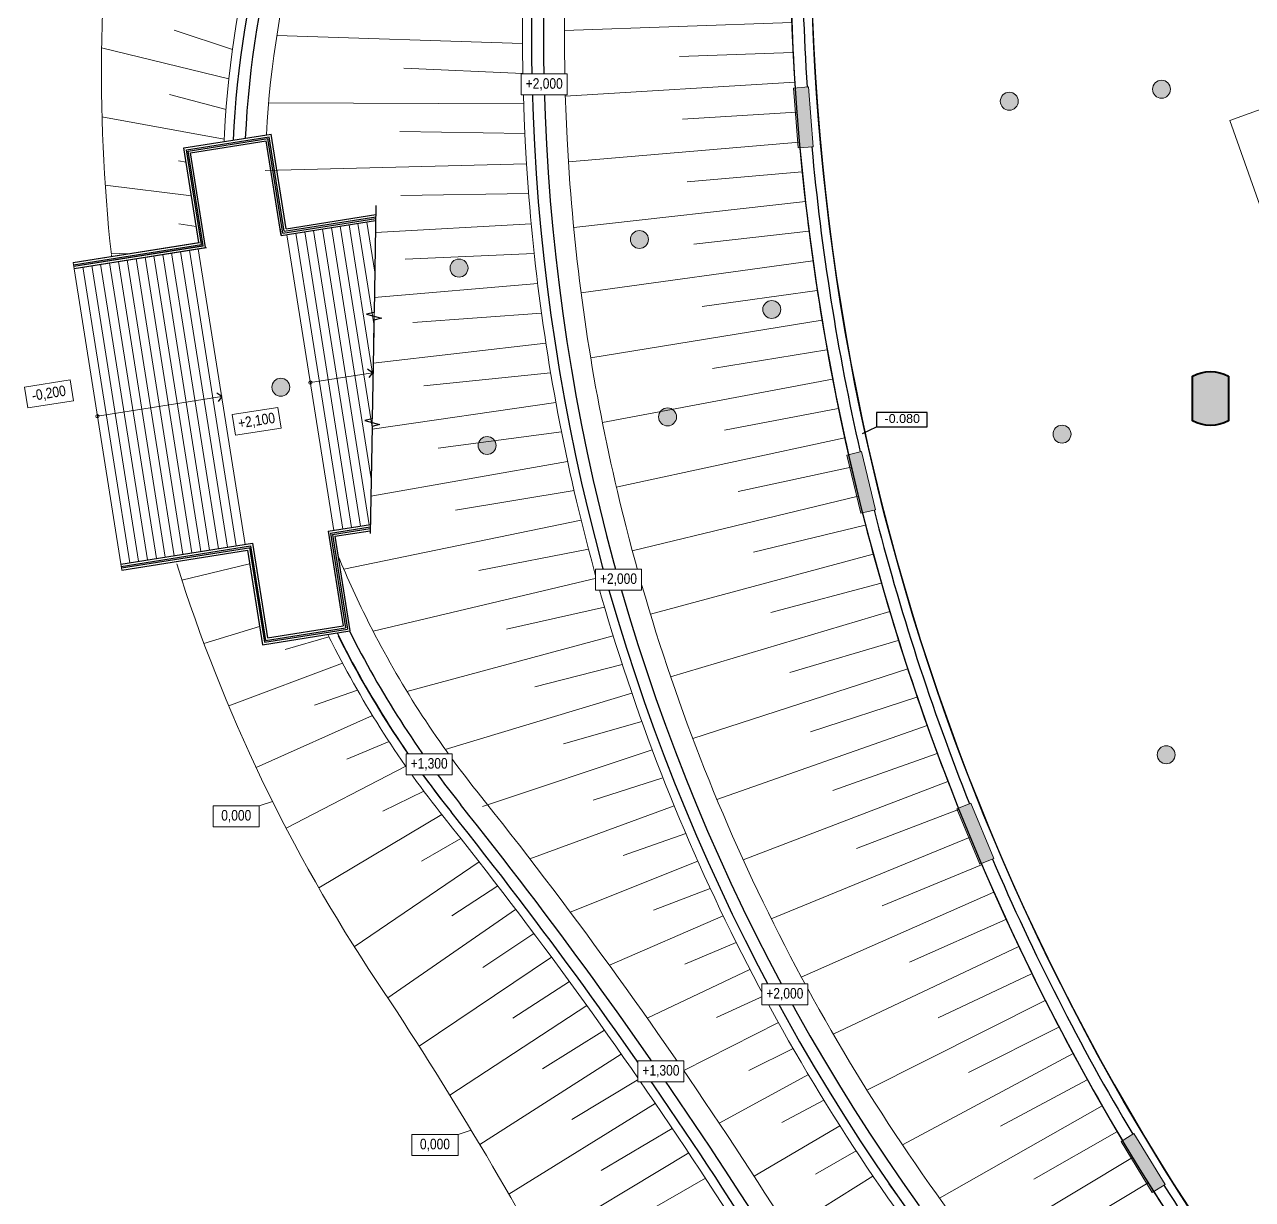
# Model space of a CAD drawing. Header units: millimetres. Extents: x 72919 to 485785, y -53256 to 338519.
# Drawn here: x 117207 to 158212, y 62109 to 101347 of the extents above; entities that cross this region are included whole.
import ezdxf
from ezdxf.enums import TextEntityAlignment as Align

# ---------------------------------------------------------------- set-up
doc = ezdxf.new("R2010")
doc.units = ezdxf.units.MM
doc.set_wipeout_variables(frame=1)
for name, color, linetype, lineweight in [('gr', 251, 'Continuous', 40), ('h', 7, 'Continuous', 9), ('stairs', 4, 'Continuous', 5), ('wall', 5, 'Continuous', 40)]:
    doc.layers.add(name, color=color, linetype=linetype, lineweight=lineweight)
doc.styles.add('STW_ARIAL', font='arial.ttf')
doc.styles.add('Шрифт надписей', font='ARIALN.TTF')

# ---------------------------------------------------------------- blocks, each defined once
blk = doc.blocks.new('Пилон 1')
at = {"layer": 'wall', "lineweight": 9, "ltscale": 400, "true_color": 0x000000}
h = blk.add_hatch(color=18, dxfattribs=at)
h.dxf.hatch_style = 1
edge = h.paths.add_edge_path()
edge.add_line((600, -750), (600, 750))
edge.add_arc((0, -375), 1275, 61.9275, 118.0725)
edge.add_line((-600, 750), (-600, -750))
edge.add_arc((0, 375), 1275, 241.9275, 298.0725)
at = {"layer": 'wall', "color": 0, "ltscale": 400}
blk.add_lwpolyline([(600, -750), (600, 750, 0.25), (-600, 750), (-600, -750, 0.25), (600, -750)], format="xyb", dxfattribs=at)
blk = doc.blocks.new('Откосы  по обваловке')
at = {"layer": 'gr', "lineweight": 18, "flags": 128}
for points in [[(35023.58, 32995.184, -0.044953), (34996.818, 32988.281, 0.06622), (34983.052, 32984.101)], [(35027.514, 32985.829, -0.155442), (35002.673, 32982.435, 0.109622), (34988.053, 32981.765, 0.001873), (34987.809, 32981.698, 0.001873)], [(35028.116, 32984.565, -0.155442), (35002.433, 32981.055, 0.109281), (34988.461, 32980.425, 0.109281)], [(34982.997, 32984.076, -0.000185), (34983.034, 32984.093)], [(34951.696, 32934.413, -0.011604), (34954.01, 32938.715, -0.029134), (34960.675, 32948.999, -0.097871), (34980.054, 32966.779, -0.039168), (34989.518, 32971.574, -0.09088), (35013.436, 32976.658, 0.05538), (35030.684, 32979.067)], [(34973.914, 32978.821, 0.07107), (34962.758, 32968.161, -0.051417), (34944.712, 32949.51, 0.046279), (34938.577, 32943.299, 0.046279)], [(34973.962, 32978.856, -0.000096), (34973.979, 32978.868, -0.000096)], [(34952.872, 32933.637, -0.011986), (34955.227, 32938.023, -0.029134), (34961.803, 32948.17, -0.097871), (34980.782, 32965.583, -0.039168), (34990.051, 32970.279, -0.09088), (35013.476, 32975.258, 0.056214), (35031.288, 32977.777, 0.055803)], [(35031.925, 32976.24), (35000.313, 32965.903, 0.175307), (34958.044, 32932.885), (34956.899, 32931.005)], [(34975.856, 32973.789, 0.019586), (34973.993, 32972.069, 0.051297), (34969.808, 32966.932, -0.045955), (34951.526, 32943.994, 0.030511), (34946.43, 32937.991, 0.030511)], [(34973.239, 32973.292, 0.002447), (34973.004, 32973.06, 0.051297), (34968.638, 32967.7, -0.045955), (34950.515, 32944.963, 0.030764), (34945.27, 32938.776)]]:
    blk.add_lwpolyline(points, format="xyb", dxfattribs=at)
for points in [[(34989.512, 32986.56), (34989.847, 32982.198)], [(34987.323, 32985.831), (34987.887, 32981.72)], [(34985.186, 32985.018), (34985.751, 32982.175)], [(34990.828, 32984.444), (34990.818, 32982.39)], [(34983.1, 32984.123), (34983.234, 32983.613)], [(34988.738, 32983.915), (34988.845, 32981.969)], [(34986.725, 32982.946), (34986.755, 32982.689)], [(34984.726, 32982.28), (34984.828, 32981.703)], [(34991.726, 32981.125), (34994.016, 32973.243)], [(34989.502, 32980.687), (34992.119, 32972.583)], [(34987.314, 32980.094), (34990.242, 32971.867)], [(34973.445, 32978.483), (34974.671, 32976.504)], [(34971.669, 32977.127), (34972.788, 32975.54)], [(34992.007, 32976.753), (34993.071, 32972.922)], [(34989.946, 32976.227), (34991.183, 32972.234)], [(34986.495, 32975.951), (34988.387, 32971.096)], [(34969.945, 32975.696), (34972.479, 32972.524)], [(34987.934, 32975.528), (34989.317, 32971.491)], [(34984.417, 32975.311), (34986.556, 32970.271)], [(34982.325, 32974.667), (34984.75, 32969.391)], [(34985.957, 32974.727), (34987.474, 32970.693)], [(34968.275, 32974.189), (34971.128, 32971.026)], [(34972.322, 32974.493), (34973.174, 32973.229)], [(34980.213, 32974.017), (34982.97, 32968.458)], [(34984.021, 32973.823), (34985.655, 32969.84)], [(34975.479, 32973.463), (34979.499, 32966.437)], [(34978.079, 32973.36), (34981.22, 32967.473)], [(34970.853, 32972.982), (34971.779, 32971.771)], [(34966.66, 32972.606), (34969.868, 32969.45)], [(34982.131, 32972.821), (34983.862, 32968.934)], [(34994.87, 32972.05), (34997.48, 32964.917)], [(34973.81, 32971.885), (34977.809, 32965.35)], [(34980.294, 32971.722), (34982.097, 32967.975)], [(34969.477, 32971.387), (34970.474, 32970.232)], [(34992.793, 32971.339), (34995.613, 32964.2)], [(34965.102, 32970.946), (34968.705, 32967.802)], [(34978.514, 32970.529), (34980.361, 32966.965)], [(34990.74, 32970.559), (34993.765, 32963.435)], [(34972.25, 32970.185), (34976.153, 32964.214)], [(34968.199, 32969.711), (34969.263, 32968.619)], [(34988.713, 32969.711), (34991.937, 32962.624)], [(34963.602, 32969.208), (34967.591, 32966.126)], [(34976.84, 32969.166), (34978.655, 32965.903)], [(34986.715, 32968.797), (34990.13, 32961.767)], [(34970.809, 32968.37), (34974.531, 32963.029)], [(34967.017, 32967.968), (34968.139, 32966.946)], [(34995.238, 32968.133), (34996.541, 32964.573)], [(34962.328, 32967.616), (34966.463, 32964.475)], [(34975.263, 32967.676), (34976.982, 32964.791)], [(34984.747, 32967.817), (34988.345, 32960.865)], [(34993.28, 32967.386), (34994.683, 32963.832)], [(34982.813, 32966.772), (34986.584, 32959.917)], [(34965.595, 32966.437), (34967.02, 32965.286)], [(34969.384, 32966.598), (34972.945, 32961.796)], [(34991.342, 32966.582), (34992.845, 32963.044)], [(34961.116, 32966.116), (34965.316, 32962.841)], [(34973.721, 32966.178), (34975.342, 32963.631)], [(34980.914, 32965.663), (34984.847, 32958.925)], [(34989.428, 32965.724), (34991.027, 32962.21)], [(34964.279, 32964.919), (34965.883, 32963.644)], [(34972.211, 32964.67), (34973.738, 32962.422)], [(34987.54, 32964.81), (34989.23, 32961.33)], [(34959.883, 32964.635), (34964.149, 32961.222)], [(34968.214, 32964.552), (34971.396, 32960.517)], [(34979.054, 32964.493), (34983.136, 32957.89)], [(34985.677, 32963.843), (34987.457, 32960.405)], [(34962.982, 32963.439), (34964.726, 32962.017)], [(34958.628, 32963.175), (34962.961, 32959.617)], [(34970.733, 32963.152), (34972.17, 32961.166)], [(34977.234, 32963.262), (34981.452, 32956.811)], [(34966.938, 32962.71), (34969.885, 32959.193)], [(34983.844, 32962.823), (34985.708, 32959.435)], [(34961.681, 32961.968), (34963.548, 32960.405)], [(34975.456, 32961.973), (34979.796, 32955.69)], [(34957.353, 32961.735), (34961.754, 32958.028)], [(34969.286, 32961.625), (34970.64, 32959.865)], [(34982.04, 32961.751), (34983.984, 32958.421)], [(34965.661, 32960.92), (34968.414, 32957.825)], [(34973.723, 32960.626), (34978.169, 32954.527)], [(34980.268, 32960.628), (34982.286, 32957.364)], [(34956.056, 32960.316), (34960.526, 32956.454)], [(34960.374, 32960.505), (34962.351, 32958.808)], [(34967.867, 32960.086), (34969.149, 32958.518)], [(34978.529, 32959.455), (34980.615, 32956.263)], [(34959.061, 32959.05), (34961.133, 32957.227)], [(34964.378, 32959.174), (34966.985, 32956.413)], [(34972.037, 32959.224), (34976.572, 32953.323)], [(34966.476, 32958.537), (34967.699, 32957.128)], [(34976.824, 32958.233), (34978.973, 32955.121)], [(34970.4, 32957.768), (34975.006, 32952.079)], [(34957.744, 32957.603), (34959.895, 32955.66)], [(34963.088, 32957.466), (34965.598, 32954.96)], [(34965.111, 32956.975), (34966.29, 32955.696)], [(34975.156, 32956.963), (34977.361, 32953.938)], [(34968.813, 32956.261), (34973.472, 32950.796)], [(34961.785, 32955.79), (34964.255, 32953.467)], [(34973.526, 32955.646), (34975.779, 32952.714)], [(34963.772, 32955.401), (34964.925, 32954.223)], [(34967.278, 32954.704), (34971.97, 32949.475)], [(34960.468, 32954.139), (34962.956, 32951.934)], [(34971.934, 32954.284), (34974.228, 32951.45)], [(34962.458, 32953.814), (34963.604, 32952.71)], [(34965.798, 32953.099), (34970.503, 32948.115)], [(34970.383, 32952.878), (34972.711, 32950.147)], [(34959.132, 32952.51), (34961.703, 32950.363)], [(34961.167, 32952.212), (34962.328, 32951.158)], [(34964.373, 32951.449), (34969.071, 32946.719)], [(34968.874, 32951.429), (34971.226, 32948.807)], [(34967.407, 32949.938), (34969.776, 32947.429)], [(34963.005, 32949.756), (34967.675, 32945.287)], [(34965.985, 32948.407), (34968.362, 32946.015)], [(34961.695, 32948.023), (34966.316, 32943.821)], [(34964.608, 32946.838), (34966.984, 32944.565)], [(34960.434, 32946.26), (34964.994, 32942.32)], [(34963.278, 32945.232), (34965.643, 32943.081)], [(34961.994, 32943.59), (34964.34, 32941.563)]]:
    blk.add_lwpolyline(points, dxfattribs=at)

msp = doc.modelspace()

# ---------------------------------------------------------------- hatches: boundary and pattern name
at = {"ltscale": 500, "true_color": 0x000000}
h = msp.add_hatch(color=18, dxfattribs=at)
h.dxf.hatch_style = 1
edge = h.paths.add_edge_path()
edge.add_arc((155175.84763, 99187.96961), 300, 0, 360)
h = msp.add_hatch(color=18, dxfattribs=at)
h.dxf.hatch_style = 1
edge = h.paths.add_edge_path()
edge.add_arc((150091.56923, 98787.82822), 300, 0, 360)
h = msp.add_hatch(color=18, dxfattribs=at)
h.dxf.hatch_style = 1
edge = h.paths.add_edge_path()
edge.add_arc((137740.71188, 94170.22254), 300, 0, 360)
h = msp.add_hatch(color=18, dxfattribs=at)
h.dxf.hatch_style = 1
edge = h.paths.add_edge_path()
edge.add_arc((131715.813, 93215.97231), 300, 0, 360)
h = msp.add_hatch(color=18, dxfattribs=at)
h.dxf.hatch_style = 1
edge = h.paths.add_edge_path()
edge.add_arc((142160.75469, 91832.89317), 300, 0, 360)
h = msp.add_hatch(color=18, dxfattribs=at)
h.dxf.hatch_style = 1
edge = h.paths.add_edge_path()
edge.add_arc((125765.14219, 89236.08326), 300, 0, 360)
h = msp.add_hatch(color=18, dxfattribs=at)
h.dxf.hatch_style = 1
edge = h.paths.add_edge_path()
edge.add_arc((138679.31867, 88244.0925), 300, 0, 360)
h = msp.add_hatch(color=18, dxfattribs=at)
h.dxf.hatch_style = 1
edge = h.paths.add_edge_path()
edge.add_arc((151852.60067, 87669.11335), 300, 0, 360)
h = msp.add_hatch(color=18, dxfattribs=at)
h.dxf.hatch_style = 1
edge = h.paths.add_edge_path()
edge.add_arc((132654.41979, 87289.84226), 300, 0, 360)
h = msp.add_hatch(color=18, dxfattribs=at)
h.dxf.hatch_style = 1
edge = h.paths.add_edge_path()
edge.add_arc((155331.31612, 76961.29001), 300, -9, 351)
at = {"layer": 'wall', "lineweight": 18, "ltscale": 0.007407, "true_color": 0x000000}
h = msp.add_hatch(color=18, dxfattribs=at)
h.dxf.hatch_style = 1
h.paths.add_polyline_path([(143540.54309, 97267.6736), (143383.6249, 99261.50826), (142885.16623, 99222.27872), (143042.08442, 97228.44405)])
h = msp.add_hatch(color=18, dxfattribs=at)
h.dxf.hatch_style = 1
h.paths.add_polyline_path([(145619.80109, 85142.84745), (145152.91036, 87087.58729), (144666.7254, 86970.86461), (145133.61613, 85026.12477)])
h = msp.add_hatch(color=18, dxfattribs=at)
h.dxf.hatch_style = 1
h.paths.add_polyline_path([(149570.20066, 73492.56565), (148804.8338, 75340.32471), (148342.89403, 75148.983), (149108.2609, 73301.22393)])
h = msp.add_hatch(color=18, dxfattribs=at)
h.dxf.hatch_style = 1
h.paths.add_polyline_path([(155294.46987, 62603.69679), (154249.47274, 64308.97712), (153823.15265, 64047.72784), (154868.14978, 62342.44751)])

# ---------------------------------------------------------------- linework, layer by layer
at = {"color": 18, "ltscale": 500, "true_color": 0x000000}
for p, q in [((122525.11545, 97226.13381), (125438.7964, 97687.61554)), ((122610.92466, 97163.78977), (125376.45236, 97601.80633)), ((125877.04265, 94441.20364), (125376.45236, 97601.80633)), ((125939.38669, 94527.01285), (125438.7964, 97687.61554)), ((123025.70573, 94065.53112), (122525.11545, 97226.13381)), ((122668.1308, 97122.22708), (125334.88967, 97544.60019)), ((122753.94001, 97059.88304), (125272.54563, 97458.79098)), ((125773.13591, 94298.18829), (125272.54563, 97458.79098)), ((125835.47996, 94383.9975), (125334.88967, 97544.60019)), ((123111.51494, 94003.18708), (122610.92466, 97163.78977)), ((123168.72108, 93961.62439), (122668.1308, 97122.22708)), ((123254.53029, 93899.28035), (122753.94001, 97059.88304)), ((125773.13591, 94298.18829), (128932.29184, 94798.54943)), ((125835.47996, 94383.9975), (128933.62096, 94874.69483)), ((125877.04265, 94441.20364), (128934.50705, 94925.45843)), ((125939.38669, 94527.01285), (128935.83617, 95001.60382)), ((125734.02765, 94545.11043), (125773.13627, 94298.18834)), ((118828.03029, 93400.68464), (123025.70573, 94065.53112)), ((118828.03064, 93400.6847), (123049.90786, 94069.36436)), ((118839.76287, 93326.60802), (123111.51494, 94003.18708)), ((118839.76322, 93326.60807), (123118.80384, 94004.34153)), ((118847.58459, 93277.2236), (123168.72108, 93961.62439)), ((118847.58495, 93277.22366), (123183.49157, 93963.9638)), ((118859.31753, 93203.14703), (123278.42857, 93903.06546)), ((118859.31718, 93203.14698), (123254.53029, 93899.28035)), ((127343.6678, 84422.28484), (128755.07546, 84645.82986)), ((127429.47701, 84359.9408), (128753.74634, 84569.68446)), ((127486.68315, 84318.37811), (128752.86026, 84518.92086)), ((127343.6678, 84422.28484), (127844.25809, 81261.68215)), ((127429.47701, 84359.9408), (127930.0673, 81199.33811)), ((127486.68315, 84318.37811), (127987.27344, 81157.77542)), ((127572.49236, 84256.03407), (128751.53113, 84442.77546)), ((127572.49236, 84256.03407), (128073.08265, 81095.43138)), ((120423.66218, 83326.26363), (124818.87494, 84022.39694)), ((120435.39477, 83252.187), (124756.5309, 83936.58773)), ((120443.21649, 83202.80258), (124764.35263, 83887.20331)), ((120454.94907, 83128.72596), (124652.62417, 83793.57238)), ((124652.62417, 83793.57238), (125153.21446, 80632.96969)), ((124652.62417, 83793.57238), (125153.21446, 80632.96969)), ((124714.96821, 83879.38159), (125215.5585, 80718.7789)), ((124714.96821, 83879.38159), (125215.5585, 80718.7789)), ((124756.5309, 83936.58773), (125257.12119, 80775.98504)), ((124756.5309, 83936.58773), (125257.12119, 80775.98504)), ((124818.87494, 84022.39694), (125319.46523, 80861.79425)), ((124818.87494, 84022.39694), (125319.46523, 80861.79425)), ((125257.12119, 80775.98504), (127930.0673, 81199.33811)), ((125319.46523, 80861.79425), (127844.25809, 81261.68215)), ((125153.21446, 80632.96969), (128073.08265, 81095.43138)), ((125215.5585, 80718.7789), (127987.27344, 81157.77542))]:
    msp.add_line(p, q, dxfattribs=at)
for points in [[(415650.43379, 180914.99944, 0.4142135624), (336810.43379, 259754.99944), (221610.43379, 259754.99944, 0.4142135624), (142770.43379, 180914.99944), (142770.43379, 104414.99944, 0.4142135624), (221610.43379, 25574.99944), (336810.43379, 25574.99944, 0.4142135624), (415650.43379, 104414.99944)], [(414950.43379, 180914.99944, 0.4142135624), (336810.43379, 259054.99944), (221610.43379, 259054.99944, 0.4142135624), (143470.43379, 180914.99944), (143470.43379, 104414.99944, 0.4142135624), (221610.43379, 26274.99944), (336810.43379, 26274.99944, 0.4142135624), (414950.43379, 104414.99944)]]:
    msp.add_lwpolyline(points, format="xyb", close=True, dxfattribs=at)
for points in [[(142770.43379, 107239.99944), (142770.43379, 104414.99944, 0.0164653776), (142941.33476, 99226.69927, 0.0164653776)], [(143170.43379, 107239.99944), (143170.43379, 104414.99944, 0.0164492017), (143340.13394, 99258.08545, 0.0164492017)], [(163302.39845, 52395.45874, -0.1841557629), (143470.43379, 104414.99944, -0.1841557629)], [(143098.25295, 97232.86461, 0.0329396854), (144721.51087, 86984.01744, 0.0329396854)], [(143497.05213, 97264.25078, 0.0329073073), (145110.49029, 87077.40313, 0.0329073073)], [(145188.4016, 85039.2776, 0.0329396854), (148394.94745, 75170.54423, 0.0329396854)], [(145577.38102, 85132.66329, 0.0329073073), (148764.52915, 75323.62998, 0.0329073073)], [(149529.89601, 73475.87091, 0.0329073073), (154212.27593, 64286.18289, 0.0329073073)], [(149160.31432, 73322.78516, 0.0329396854), (153871.19229, 64077.16656, 0.0329396854)], [(154916.18942, 62371.88623, 0.0329396854), (161015.40207, 53977.04022, 0.0329396854)], [(155257.27306, 62580.90256, 0.0329073073), (161319.58905, 54236.84044, 0.0329073073)]]:
    msp.add_lwpolyline(points, format="xyb", dxfattribs=at)
at = {"ltscale": 100}
for points in [[(128941.18589, 95308.08884), (128878.72384, 91729.6408), (128627.67114, 91671.51342), (129125.41344, 91537.80625), (128874.36074, 91479.67887), (128859.37665, 90621.24091)], [(128869.48656, 91200.43704), (128816.69811, 88176.18895), (128565.64541, 88118.06157), (129063.38771, 87984.3544), (128812.33501, 87926.22702), (128749.87297, 84347.77898)]]:
    msp.add_lwpolyline(points, dxfattribs=at)
at = {"color": 18, "ltscale": 500, "true_color": 0x000000}
msp.add_lwpolyline([(147349.15266, 88388.06187), (145654.04714, 88388.05896), (145654.04797, 87908.65927), (147349.15349, 87908.66218)], close=True, dxfattribs=at)
msp.add_lwpolyline([(145193.72661, 87690.00899), (145654.04797, 87908.65927)], dxfattribs=at)
for centre, radius, start, end in [((201658.01825, 100974.69303), 67522.17666, 163.5061941635, 215.6084731155), ((201658.01825, 100974.69303), 67122.17666, 163.5061941635, 215.6084731155), ((157616.15484, 95939.44292), 33478.31962, 152.002920599, 177.350121282), ((157616.15484, 95939.44292), 33078.31962, 152.002920599, 177.207234043), ((157616.15484, 95939.44292), 33478.31962, 206.450797552, 218.59879629), ((156966.01215, 95574.39806), 32742.69424, 206.564116581, 218.809316541), ((157616.15484, 95939.44292), 33078.31962, 206.668729163, 218.59879629), ((7337.14305, -24021.54704), 158809.01875, 28.0741548223, 38.59879629), ((7337.14305, -24021.54704), 159209.01875, 28.0741548223, 38.59879629), ((232085.90793, 122765.72934), 104948.18011, 214.9584046272, 225.1828207481)]:
    msp.add_arc(centre, radius, start, end, dxfattribs=at)
at = {"layer": 'h'}
for p, q in [((125046.69737, 75256.52595), (125485.54547, 75404.25924)), ((131682.36894, 64276.4089), (132121.21704, 64424.14219))]:
    msp.add_line(p, q, dxfattribs=at)
for points in [[(117316.86431, 88543.87586), (118837.90435, 88784.78493), (118728.40023, 89476.16677), (117207.36018, 89235.2577)], [(124254.26743, 87628.4696), (125775.30747, 87869.37868), (125665.80335, 88560.76052), (124144.7633, 88319.85144)], [(123506.69737, 74556.52595), (125046.69737, 74556.52595), (125046.69737, 75256.52595), (123506.69737, 75256.52595)], [(130142.36894, 63576.4089), (131682.36894, 63576.4089), (131682.36894, 64276.4089), (130142.36894, 64276.4089)]]:
    msp.add_lwpolyline(points, close=True, dxfattribs=at)
at = {"layer": 'stairs', "color": 4}
for p, q in [((128902.28774, 93079.61556), (128637.4321, 94751.84824)), ((127535.01823, 84452.59177), (125970.67358, 94329.47518)), ((127831.32474, 84499.52211), (126266.98008, 94376.40552)), ((128127.63124, 84546.45245), (126563.28659, 94423.33586)), ((128423.93774, 84593.38279), (126859.59309, 94470.2662)), ((128720.24424, 84640.31313), (127155.89959, 94517.19654)), ((128781.68246, 86170.14348), (127452.20609, 94564.12688)), ((128811.83378, 87897.5115), (127748.5126, 94611.05722)), ((128841.9851, 89624.87952), (128044.8191, 94657.98756)), ((128872.13642, 91352.24754), (128341.1256, 94704.9179)), ((122497.8077, 83654.776), (120933.46305, 93531.65941)), ((122794.1142, 83701.70634), (121229.76955, 93578.58975)), ((123090.4207, 83748.63668), (121526.07605, 93625.52009)), ((123386.7272, 83795.56702), (121822.38255, 93672.45043)), ((123683.0337, 83842.49736), (122118.68905, 93719.38077)), ((123979.34021, 83889.4277), (122414.99556, 93766.31111)), ((124275.64671, 83936.35804), (122711.30206, 93813.24145)), ((124571.95321, 83983.28838), (123007.60856, 93860.17179)), ((120454.94872, 83128.7259), (118828.03029, 93400.68464)), ((120454.94907, 83128.72596), (118828.03064, 93400.6847)), ((120719.96868, 83373.19397), (119155.62403, 93250.07737)), ((121016.27519, 83420.1243), (119451.93053, 93297.00771)), ((121312.58169, 83467.05464), (119748.23704, 93343.93805)), ((121608.88819, 83513.98498), (120044.54354, 93390.86839)), ((121905.19469, 83560.91532), (120340.85004, 93437.79873)), ((122201.50119, 83607.84566), (120637.15654, 93484.72907))]:
    msp.add_line(p, q, dxfattribs=at)
at = {"layer": 'stairs', "color": 4, "lineweight": 30}
for p, q in [((128826.99142, 89719.54585), (128665.18826, 89837.10323)), ((128826.99142, 89719.54585), (128709.43405, 89557.74269)), ((123789.78089, 88921.73008), (123627.97773, 89039.28746)), ((123789.78089, 88921.73008), (123672.22351, 88759.92692))]:
    msp.add_line(p, q, dxfattribs=at)
at = {"layer": 'stairs', "color": 4, "ltscale": 100}
for p, q in [((126752.84591, 89391.03348), (128826.99142, 89719.54585)), ((119641.48986, 88264.70533), (123789.78089, 88921.73008))]:
    msp.add_line(p, q, dxfattribs=at)
for centre in [(126752.84591, 89391.03348), (119641.48986, 88264.70533)]:
    msp.add_circle(centre, 54.53058, dxfattribs=at)
at = {"layer": 'wall', "color": 18, "lineweight": 18, "ltscale": 0.007407, "true_color": 0x000000}
for p, q in [((143383.6249, 99261.50826), (143340.13394, 99258.08545)), ((143540.54309, 97267.6736), (143383.6249, 99261.50826)), ((142885.16623, 99222.27872), (143042.08442, 97228.44405)), ((143042.08442, 97228.44405), (143540.54309, 97267.6736)), ((143497.05213, 97264.25078), (143540.54309, 97267.6736)), ((128935.83617, 95001.60382), (128755.07546, 84645.82986)), ((145152.91036, 87087.58729), (144666.7254, 86970.86461)), ((144666.7254, 86970.86461), (145133.61613, 85026.12477)), ((145152.91036, 87087.58729), (145110.49029, 87077.40313)), ((145619.80109, 85142.84745), (145152.91036, 87087.58729)), ((145133.61613, 85026.12477), (145577.38102, 85132.66329)), ((145577.38102, 85132.66329), (145619.80109, 85142.84745)), ((148804.8338, 75340.32471), (148342.89403, 75148.983)), ((148342.89403, 75148.983), (149108.2609, 73301.22393)), ((148804.8338, 75340.32471), (148764.52915, 75323.62998)), ((149570.20066, 73492.56565), (148804.8338, 75340.32471)), ((149108.2609, 73301.22393), (149570.20066, 73492.56565)), ((149529.89601, 73475.87091), (149570.20066, 73492.56565)), ((154249.47274, 64308.97712), (153823.15265, 64047.72784)), ((153823.15265, 64047.72784), (154868.14978, 62342.44751)), ((154249.47274, 64308.97712), (154212.27593, 64286.18289)), ((155294.46987, 62603.69679), (154249.47274, 64308.97712)), ((154868.14978, 62342.44751), (155294.46987, 62603.69679)), ((155257.27306, 62580.90256), (155294.46987, 62603.69679))]:
    msp.add_line(p, q, dxfattribs=at)
for points in [[(142885.16623, 99222.27872), (143383.6249, 99261.50826)], [(162598.50006, 90413.21407), (160459.72577, 89654.57186), (157453.88018, 98137.78424), (159511.36212, 98888.08173)]]:
    msp.add_lwpolyline(points, dxfattribs=at)
for centre in [(155175.86267, 99186.4853), (150091.58426, 98786.34392), (137740.72691, 94168.73824), (131715.82803, 93214.488), (142160.76972, 91831.40887), (125765.15722, 89234.59896), (138679.3337, 88242.60819), (151852.6157, 87667.62904), (132654.43482, 87288.35796), (155331.31612, 76961.29001)]:
    msp.add_circle(centre, 300, dxfattribs=at)

# ---------------------------------------------------------------- block references
at = {"layer": 'wall', "color": 18, "lineweight": 18, "ltscale": 0.007407, "true_color": 0x000000, "xscale": 999.9999999999999, "yscale": 999.9999999999999, "zscale": 999.9999999999999, "rotation": 71.89262594900111}
msp.add_blockref('Откосы  по обваловке', (20598007.21244, -43408295.21277), dxfattribs=at)
at = {"layer": 'wall', "color": 18, "lineweight": 18, "ltscale": 0.007407, "true_color": 0x000000, "xscale": -1, "rotation": 180}
msp.add_blockref('Пилон 1', (156811.70229, 88858.2004), dxfattribs=at)

# ---------------------------------------------------------------- texts
at = {"color": 18, "ltscale": 500, "true_color": 0x000000, "style": 'STW_ARIAL'}
msp.add_text('-0.080', height=298.8, rotation=0.000098451, dxfattribs=at).set_placement((146517.77287, 88189.49466), align=Align.MIDDLE_CENTER)
at = {"layer": 'h', "char_height": 350, "attachment_point": 5, "style": 'Шрифт надписей'}
for s, insert, rotation in [('-0,200', (118022.63227, 89010.02131), 9.000000002), ('+2,100', (124960.03539, 88094.61506), 9)]:
    msp.add_mtext_dynamic_manual_height_columns(s, width=5.8397345, gutter_width=50, heights=[0], dxfattribs=dict(at, insert=insert, rotation=rotation))
for insert in [(124276.69737, 74906.52595), (130912.36894, 63926.4089)]:
    msp.add_mtext_dynamic_manual_height_columns('0,000', width=350, gutter_width=50, heights=[0], dxfattribs=dict(at, insert=insert))

# ---------------------------------------------------------------- next in the draw order: wipeouts: each hides what was drawn before it
for points in [[(133791.02967, 99696.35294), (135331.02967, 99696.35294), (135331.02967, 98996.35294), (133791.02967, 98996.35294)], [(136270.68679, 83159.14664), (137810.68679, 83159.14664), (137810.68679, 82459.14664), (136270.68679, 82459.14664)], [(129947.65646, 76990.0595), (131487.65646, 76990.0595), (131487.65646, 76290.0595), (129947.65646, 76290.0595)], [(141826.09609, 69310.80463), (143366.09609, 69310.80463), (143366.09609, 68610.80463), (141826.09609, 68610.80463)], [(137688.91154, 66740.00167), (139228.91154, 66740.00167), (139228.91154, 66040.00167), (137688.91154, 66040.00167)]]:
    msp.add_wipeout(points).dxf.layer = 'h'

# ---------------------------------------------------------------- next in the draw order: linework, layer by layer
at = {"layer": 'h'}
for points in [[(133791.02967, 98996.35294), (135331.02967, 98996.35294), (135331.02967, 99696.35294), (133791.02967, 99696.35294)], [(136270.68679, 82459.14664), (137810.68679, 82459.14664), (137810.68679, 83159.14664), (136270.68679, 83159.14664)], [(129947.65646, 76290.0595), (131487.65646, 76290.0595), (131487.65646, 76990.0595), (129947.65646, 76990.0595)], [(141826.09609, 68610.80463), (143366.09609, 68610.80463), (143366.09609, 69310.80463), (141826.09609, 69310.80463)], [(137688.91154, 66040.00167), (139228.91154, 66040.00167), (139228.91154, 66740.00167), (137688.91154, 66740.00167)]]:
    msp.add_lwpolyline(points, close=True, dxfattribs=at)

# ---------------------------------------------------------------- next in the draw order: texts
at = {"layer": 'h', "char_height": 350, "attachment_point": 5, "style": 'Шрифт надписей'}
for s, insert in [('+2,000', (134561.02967, 99346.35294)), ('+2,000', (137040.68679, 82809.14664)), ('+1,300', (130717.65646, 76640.0595)), ('+2,000', (142596.09609, 68960.80463)), ('+1,300', (138458.91154, 66390.00167))]:
    msp.add_mtext_dynamic_manual_height_columns(s, width=350, gutter_width=50, heights=[0], dxfattribs=dict(at, insert=insert))

doc.saveas('drawing.dxf')
